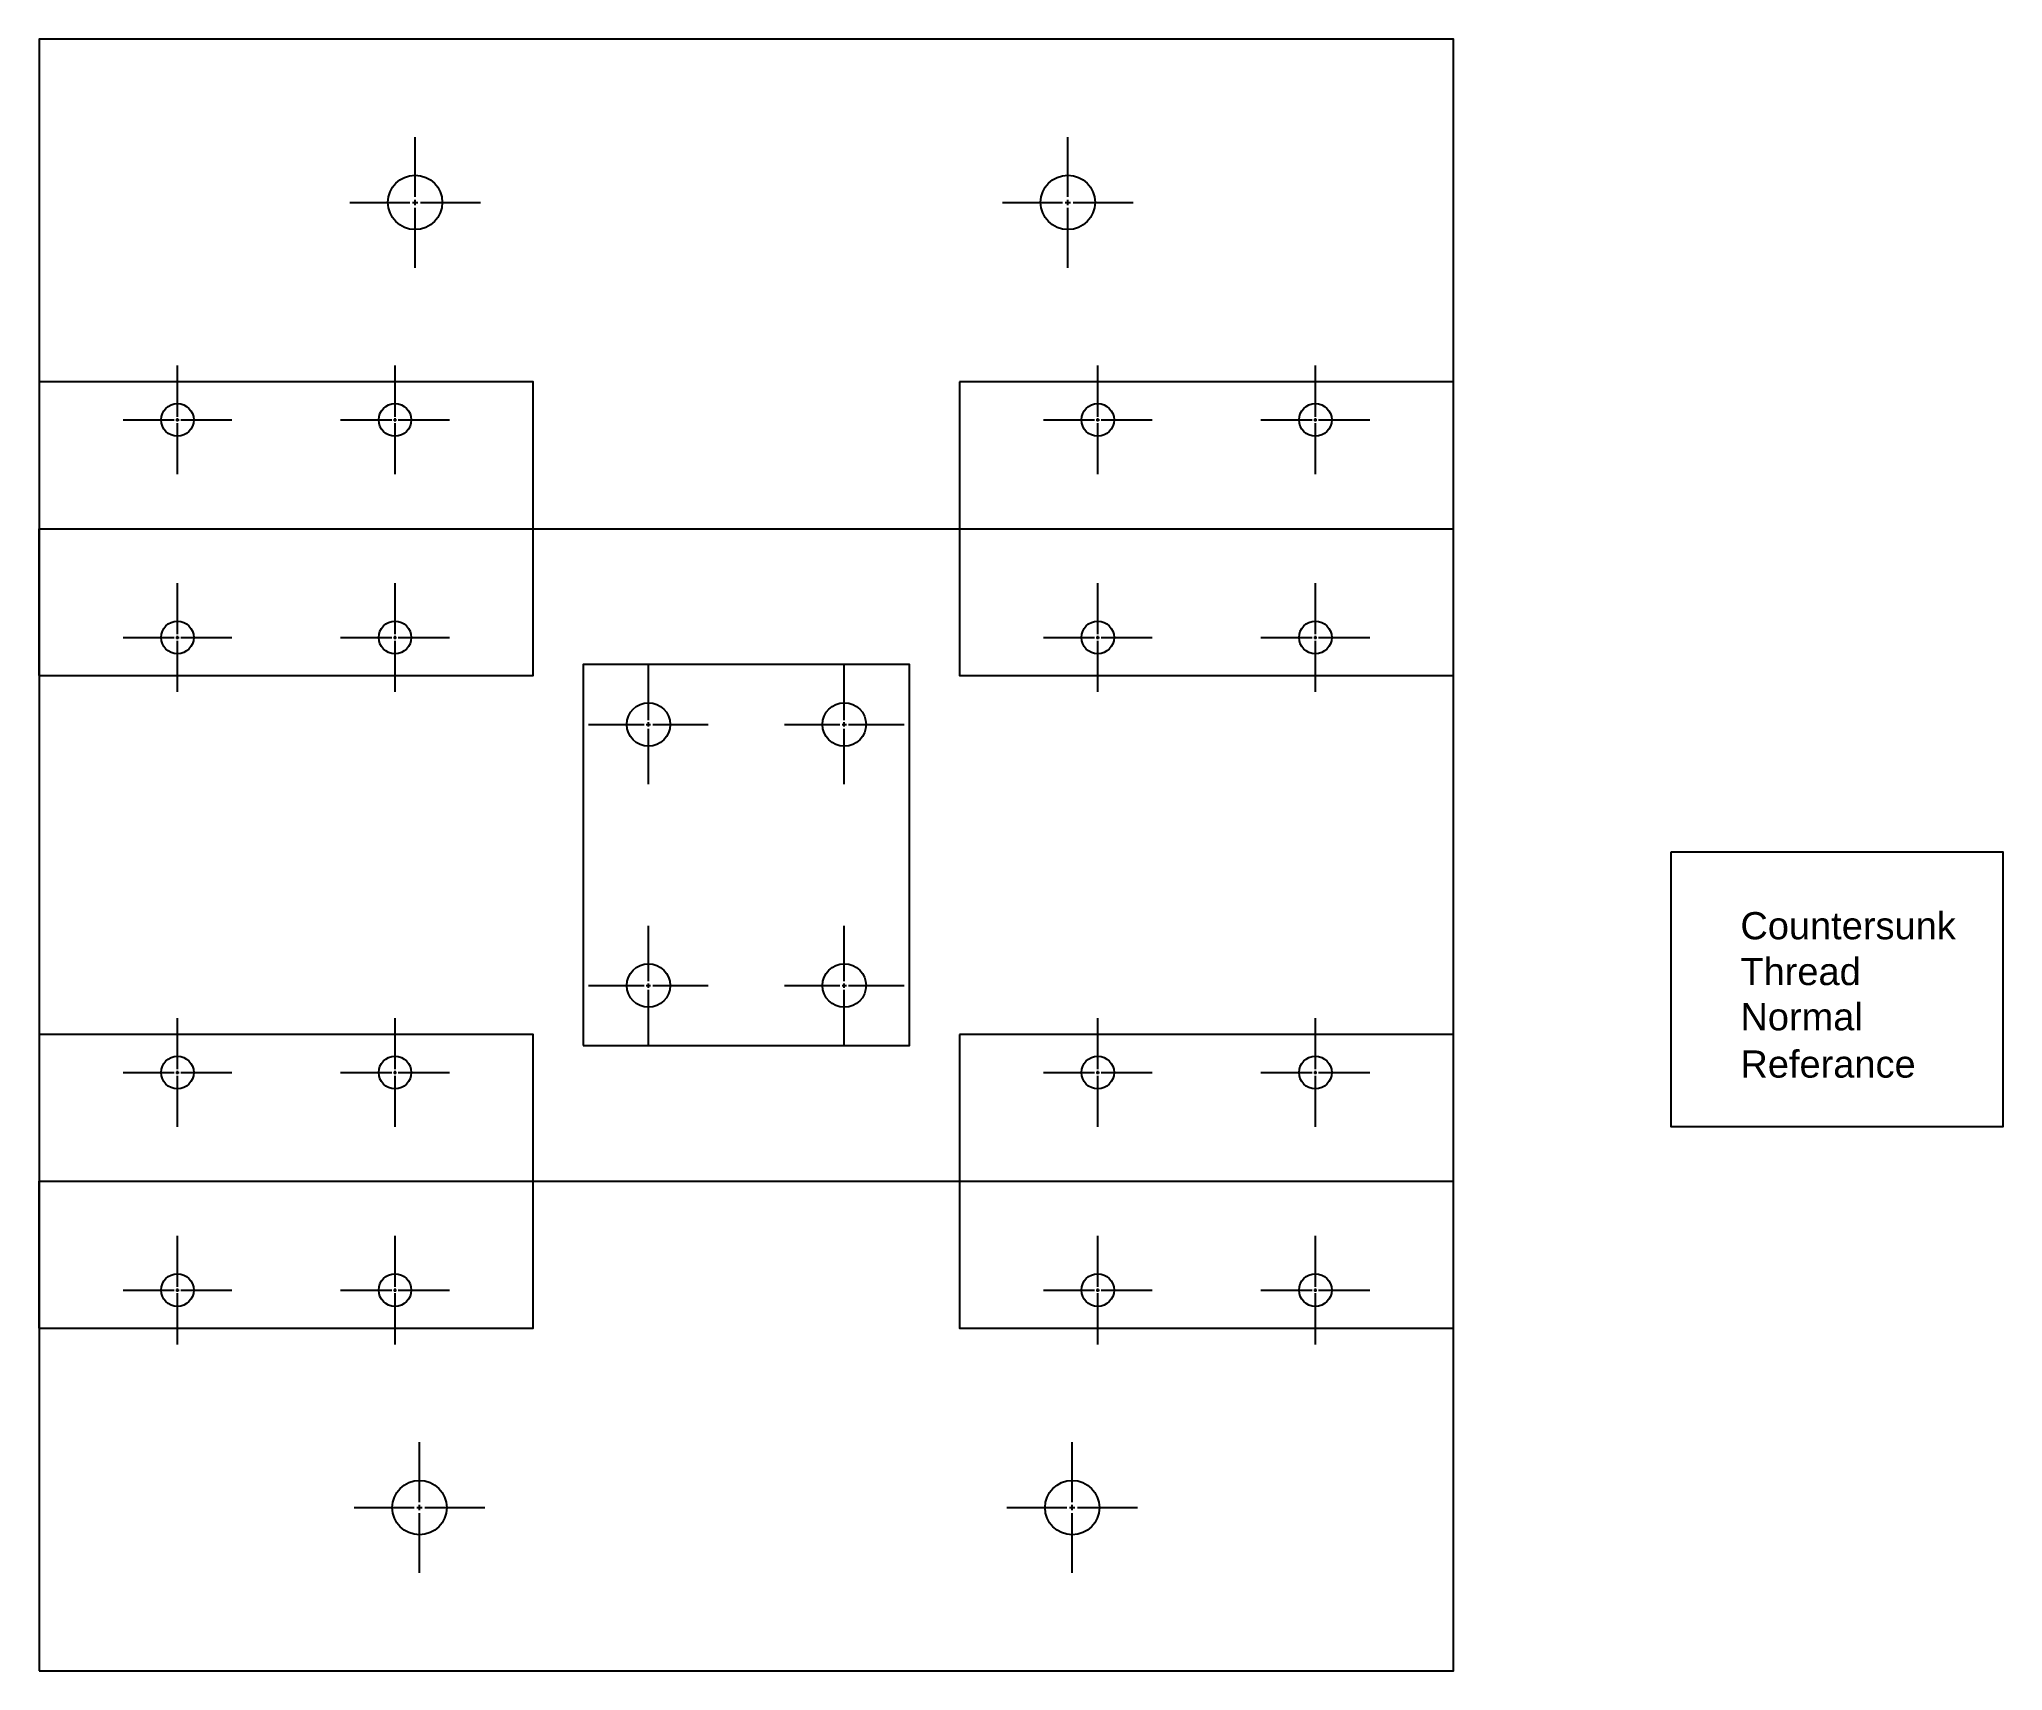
# Model space of a CAD drawing. Header units: millimetres. Extents: x 0 to 180, y 0 to 150.
import ezdxf

# ---------------------------------------------------------------- set-up
doc = ezdxf.new("R2010")
doc.units = ezdxf.units.MM
doc.linetypes.add('CENTER2', pattern=[28.575, 19.05, -3.175, 3.175, -3.175])
doc.styles.get("Standard").update_dxf_attribs({"font": 'arial.ttf'})

# ---------------------------------------------------------------- blocks, each defined once
blk = doc.blocks.new('*U2')
at = {"color": 0, "linetype": 'CENTER2', "transparency": 16777216}
for p, q in [((0, 0.3), (0, 5)), ((-5, 0), (-0.3, 0)), ((0.3, 0), (5, 0)), ((0, -5), (0, -0.3))]:
    blk.add_line(p, q, dxfattribs=at)
at = {"color": 0, "linetype": 'Continuous', "transparency": 16777216}
for p, q in [((-0.15, 0), (0.15, 0)), ((0, -0.15), (0, 0.15))]:
    blk.add_line(p, q, dxfattribs=at)
blk = doc.blocks.new('*U3')
at = {"color": 0, "linetype": 'CENTER2', "transparency": 16777216}
for p, q in [((0, 0.3), (0, 5)), ((-5, 0), (-0.3, 0)), ((0.3, 0), (5, 0)), ((0, -5), (0, -0.3))]:
    blk.add_line(p, q, dxfattribs=at)
at = {"color": 0, "linetype": 'Continuous', "transparency": 16777216}
for p, q in [((-0.15, 0), (0.15, 0)), ((0, -0.15), (0, 0.15))]:
    blk.add_line(p, q, dxfattribs=at)
blk = doc.blocks.new('*U4')
at = {"color": 0, "linetype": 'CENTER2', "transparency": 16777216}
for p, q in [((0, 0.5), (0, 6)), ((-6, 0), (-0.5, 0)), ((0.5, 0), (6, 0)), ((0, -6), (0, -0.5))]:
    blk.add_line(p, q, dxfattribs=at)
at = {"color": 0, "linetype": 'Continuous', "transparency": 16777216}
for p, q in [((-0.25, 0), (0.25, 0)), ((0, -0.25), (0, 0.25))]:
    blk.add_line(p, q, dxfattribs=at)
blk = doc.blocks.new('*U5')
at = {"color": 0, "linetype": 'CENTER2', "transparency": 16777216}
for p, q in [((0, 0.3), (0, 5)), ((-5, 0), (-0.3, 0)), ((0.3, 0), (5, 0)), ((0, -5), (0, -0.3))]:
    blk.add_line(p, q, dxfattribs=at)
at = {"color": 0, "linetype": 'Continuous', "transparency": 16777216}
for p, q in [((-0.15, 0), (0.15, 0)), ((0, -0.15), (0, 0.15))]:
    blk.add_line(p, q, dxfattribs=at)
blk = doc.blocks.new('*U6')
at = {"color": 0, "linetype": 'CENTER2', "transparency": 16777216}
for p, q in [((0, 0.3), (0, 5)), ((-5, 0), (-0.3, 0)), ((0.3, 0), (5, 0)), ((0, -5), (0, -0.3))]:
    blk.add_line(p, q, dxfattribs=at)
at = {"color": 0, "linetype": 'Continuous', "transparency": 16777216}
for p, q in [((-0.15, 0), (0.15, 0)), ((0, -0.15), (0, 0.15))]:
    blk.add_line(p, q, dxfattribs=at)
blk = doc.blocks.new('*U7')
at = {"color": 0, "linetype": 'CENTER2', "transparency": 16777216}
for p, q in [((0, 0.4), (0, 5.5)), ((-5.5, 0), (-0.4, 0)), ((0.4, 0), (5.5, 0)), ((0, -5.5), (0, -0.4))]:
    blk.add_line(p, q, dxfattribs=at)
at = {"color": 0, "linetype": 'Continuous', "transparency": 16777216}
for p, q in [((-0.2, 0), (0.2, 0)), ((0, -0.2), (0, 0.2))]:
    blk.add_line(p, q, dxfattribs=at)
blk = doc.blocks.new('*U8')
at = {"color": 0, "linetype": 'CENTER2', "transparency": 16777216}
for p, q in [((0, 0.5), (0, 6)), ((-6, 0), (-0.5, 0)), ((0.5, 0), (6, 0)), ((0, -6), (0, -0.5))]:
    blk.add_line(p, q, dxfattribs=at)
at = {"color": 0, "linetype": 'Continuous', "transparency": 16777216}
for p, q in [((-0.25, 0), (0.25, 0)), ((0, -0.25), (0, 0.25))]:
    blk.add_line(p, q, dxfattribs=at)
blk = doc.blocks.new('*U9')
at = {"color": 0, "linetype": 'CENTER2', "transparency": 16777216}
for p, q in [((0, 0.4), (0, 5.5)), ((-5.5, 0), (-0.4, 0)), ((0.4, 0), (5.5, 0)), ((0, -5.5), (0, -0.4))]:
    blk.add_line(p, q, dxfattribs=at)
at = {"color": 0, "linetype": 'Continuous', "transparency": 16777216}
for p, q in [((-0.2, 0), (0.2, 0)), ((0, -0.2), (0, 0.2))]:
    blk.add_line(p, q, dxfattribs=at)
blk = doc.blocks.new('*U10')
at = {"color": 0, "linetype": 'CENTER2', "transparency": 16777216}
for p, q in [((0, 0.4), (0, 5.5)), ((-5.5, 0), (-0.4, 0)), ((0.4, 0), (5.5, 0)), ((0, -5.5), (0, -0.4))]:
    blk.add_line(p, q, dxfattribs=at)
at = {"color": 0, "linetype": 'Continuous', "transparency": 16777216}
for p, q in [((-0.2, 0), (0.2, 0)), ((0, -0.2), (0, 0.2))]:
    blk.add_line(p, q, dxfattribs=at)
blk = doc.blocks.new('*U11')
at = {"color": 0, "linetype": 'CENTER2', "transparency": 16777216}
for p, q in [((0, 0.4), (0, 5.5)), ((-5.5, 0), (-0.4, 0)), ((0.4, 0), (5.5, 0)), ((0, -5.5), (0, -0.4))]:
    blk.add_line(p, q, dxfattribs=at)
at = {"color": 0, "linetype": 'Continuous', "transparency": 16777216}
for p, q in [((-0.2, 0), (0.2, 0)), ((0, -0.2), (0, 0.2))]:
    blk.add_line(p, q, dxfattribs=at)
blk = doc.blocks.new('*U12')
at = {"color": 0, "linetype": 'CENTER2', "transparency": 16777216}
for p, q in [((0, 0.3), (0, 5)), ((-5, 0), (-0.3, 0)), ((0.3, 0), (5, 0)), ((0, -5), (0, -0.3))]:
    blk.add_line(p, q, dxfattribs=at)
at = {"color": 0, "linetype": 'Continuous', "transparency": 16777216}
for p, q in [((-0.15, 0), (0.15, 0)), ((0, -0.15), (0, 0.15))]:
    blk.add_line(p, q, dxfattribs=at)
blk = doc.blocks.new('*U13')
at = {"color": 0, "linetype": 'CENTER2', "transparency": 16777216}
for p, q in [((0, 0.3), (0, 5)), ((-5, 0), (-0.3, 0)), ((0.3, 0), (5, 0)), ((0, -5), (0, -0.3))]:
    blk.add_line(p, q, dxfattribs=at)
at = {"color": 0, "linetype": 'Continuous', "transparency": 16777216}
for p, q in [((-0.15, 0), (0.15, 0)), ((0, -0.15), (0, 0.15))]:
    blk.add_line(p, q, dxfattribs=at)
blk = doc.blocks.new('*U14')
at = {"color": 0, "linetype": 'CENTER2', "transparency": 16777216}
for p, q in [((0, 0.3), (0, 5)), ((-5, 0), (-0.3, 0)), ((0.3, 0), (5, 0)), ((0, -5), (0, -0.3))]:
    blk.add_line(p, q, dxfattribs=at)
at = {"color": 0, "linetype": 'Continuous', "transparency": 16777216}
for p, q in [((-0.15, 0), (0.15, 0)), ((0, -0.15), (0, 0.15))]:
    blk.add_line(p, q, dxfattribs=at)
blk = doc.blocks.new('*U15')
at = {"color": 0, "linetype": 'CENTER2', "transparency": 16777216}
for p, q in [((0, 0.3), (0, 5)), ((-5, 0), (-0.3, 0)), ((0.3, 0), (5, 0)), ((0, -5), (0, -0.3))]:
    blk.add_line(p, q, dxfattribs=at)
at = {"color": 0, "linetype": 'Continuous', "transparency": 16777216}
for p, q in [((-0.15, 0), (0.15, 0)), ((0, -0.15), (0, 0.15))]:
    blk.add_line(p, q, dxfattribs=at)
blk = doc.blocks.new('*U16')
at = {"color": 0, "linetype": 'CENTER2', "transparency": 16777216}
for p, q in [((0, 0.5), (0, 6)), ((-6, 0), (-0.5, 0)), ((0.5, 0), (6, 0)), ((0, -6), (0, -0.5))]:
    blk.add_line(p, q, dxfattribs=at)
at = {"color": 0, "linetype": 'Continuous', "transparency": 16777216}
for p, q in [((-0.25, 0), (0.25, 0)), ((0, -0.25), (0, 0.25))]:
    blk.add_line(p, q, dxfattribs=at)
blk = doc.blocks.new('*U17')
at = {"color": 0, "linetype": 'CENTER2', "transparency": 16777216}
for p, q in [((0, 0.5), (0, 6)), ((-6, 0), (-0.5, 0)), ((0.5, 0), (6, 0)), ((0, -6), (0, -0.5))]:
    blk.add_line(p, q, dxfattribs=at)
at = {"color": 0, "linetype": 'Continuous', "transparency": 16777216}
for p, q in [((-0.25, 0), (0.25, 0)), ((0, -0.25), (0, 0.25))]:
    blk.add_line(p, q, dxfattribs=at)
blk = doc.blocks.new('*U18')
at = {"color": 0, "linetype": 'CENTER2', "transparency": 16777216}
for p, q in [((0, 0.3), (0, 5)), ((-5, 0), (-0.3, 0)), ((0.3, 0), (5, 0)), ((0, -5), (0, -0.3))]:
    blk.add_line(p, q, dxfattribs=at)
at = {"color": 0, "linetype": 'Continuous', "transparency": 16777216}
for p, q in [((-0.15, 0), (0.15, 0)), ((0, -0.15), (0, 0.15))]:
    blk.add_line(p, q, dxfattribs=at)
blk = doc.blocks.new('*U19')
at = {"color": 0, "linetype": 'CENTER2', "transparency": 16777216}
for p, q in [((0, 0.3), (0, 5)), ((-5, 0), (-0.3, 0)), ((0.3, 0), (5, 0)), ((0, -5), (0, -0.3))]:
    blk.add_line(p, q, dxfattribs=at)
at = {"color": 0, "linetype": 'Continuous', "transparency": 16777216}
for p, q in [((-0.15, 0), (0.15, 0)), ((0, -0.15), (0, 0.15))]:
    blk.add_line(p, q, dxfattribs=at)
blk = doc.blocks.new('*U20')
at = {"color": 0, "linetype": 'CENTER2', "transparency": 16777216}
for p, q in [((0, 0.3), (0, 5)), ((-5, 0), (-0.3, 0)), ((0.3, 0), (5, 0)), ((0, -5), (0, -0.3))]:
    blk.add_line(p, q, dxfattribs=at)
at = {"color": 0, "linetype": 'Continuous', "transparency": 16777216}
for p, q in [((-0.15, 0), (0.15, 0)), ((0, -0.15), (0, 0.15))]:
    blk.add_line(p, q, dxfattribs=at)
blk = doc.blocks.new('*U21')
at = {"color": 0, "linetype": 'CENTER2', "transparency": 16777216}
for p, q in [((0, 0.3), (0, 5)), ((-5, 0), (-0.3, 0)), ((0.3, 0), (5, 0)), ((0, -5), (0, -0.3))]:
    blk.add_line(p, q, dxfattribs=at)
at = {"color": 0, "linetype": 'Continuous', "transparency": 16777216}
for p, q in [((-0.15, 0), (0.15, 0)), ((0, -0.15), (0, 0.15))]:
    blk.add_line(p, q, dxfattribs=at)
blk = doc.blocks.new('*U22')
at = {"color": 0, "linetype": 'CENTER2', "transparency": 16777216}
for p, q in [((0, 0.3), (0, 5)), ((-5, 0), (-0.3, 0)), ((0.3, 0), (5, 0)), ((0, -5), (0, -0.3))]:
    blk.add_line(p, q, dxfattribs=at)
at = {"color": 0, "linetype": 'Continuous', "transparency": 16777216}
for p, q in [((-0.15, 0), (0.15, 0)), ((0, -0.15), (0, 0.15))]:
    blk.add_line(p, q, dxfattribs=at)
blk = doc.blocks.new('*U23')
at = {"color": 0, "linetype": 'CENTER2', "transparency": 16777216}
for p, q in [((0, 0.3), (0, 5)), ((-5, 0), (-0.3, 0)), ((0.3, 0), (5, 0)), ((0, -5), (0, -0.3))]:
    blk.add_line(p, q, dxfattribs=at)
at = {"color": 0, "linetype": 'Continuous', "transparency": 16777216}
for p, q in [((-0.15, 0), (0.15, 0)), ((0, -0.15), (0, 0.15))]:
    blk.add_line(p, q, dxfattribs=at)
blk = doc.blocks.new('*U24')
at = {"color": 0, "linetype": 'CENTER2', "transparency": 16777216}
for p, q in [((0, 0.3), (0, 5)), ((-5, 0), (-0.3, 0)), ((0.3, 0), (5, 0)), ((0, -5), (0, -0.3))]:
    blk.add_line(p, q, dxfattribs=at)
at = {"color": 0, "linetype": 'Continuous', "transparency": 16777216}
for p, q in [((-0.15, 0), (0.15, 0)), ((0, -0.15), (0, 0.15))]:
    blk.add_line(p, q, dxfattribs=at)
blk = doc.blocks.new('*U25')
at = {"color": 0, "linetype": 'CENTER2', "transparency": 16777216}
for p, q in [((0, 0.3), (0, 5)), ((-5, 0), (-0.3, 0)), ((0.3, 0), (5, 0)), ((0, -5), (0, -0.3))]:
    blk.add_line(p, q, dxfattribs=at)
at = {"color": 0, "linetype": 'Continuous', "transparency": 16777216}
for p, q in [((-0.15, 0), (0.15, 0)), ((0, -0.15), (0, 0.15))]:
    blk.add_line(p, q, dxfattribs=at)

msp = doc.modelspace()

# ---------------------------------------------------------------- linework, layer by layer
at = {"color": 114, "true_color": 0x139b48}
for p, q in [((0, 105), (130, 105)), ((0, 45), (130, 45))]:
    msp.add_line(p, q, dxfattribs=at)
for p, q in [((0, 91.5), (0, 105)), ((0, 91.5), (0, 105)), ((0, 31.5), (0, 45)), ((0, 31.5), (0, 45)), ((35, 0), (55, 0)), ((55, 0), (75, 0))]:
    msp.add_line(p, q)
for points in [[(0, 0), (130, 0), (130, 150), (0, 150)], [(150, 75.28), (180.49, 75.28), (180.49, 50), (150, 50)]]:
    msp.add_lwpolyline(points, close=True)
for points in [[(0, 118.5), (0, 91.5), (45.4, 91.5), (45.4, 118.5)], [(84.6, 118.5), (84.6, 91.5), (130, 91.5), (130, 118.5)], [(50, 57.5), (80, 57.5), (80, 92.5), (50, 92.5)], [(0, 58.5), (0, 31.5), (45.4, 31.5), (45.4, 58.5)], [(84.6, 58.5), (84.6, 31.5), (130, 31.5), (130, 58.5)]]:
    msp.add_lwpolyline(points, close=True, dxfattribs=at)
for centre in [(34.55, 135), (94.55, 135), (34.95, 15), (94.95, 15)]:
    msp.add_circle(centre, 2.5)
at = {"color": 7}
for centre in [(12.7, 115), (117.3, 115), (12.7, 95), (117.3, 95), (12.7, 55), (117.3, 55), (12.7, 35), (117.3, 35)]:
    msp.add_circle(centre, 1.5, dxfattribs=at)
at = {"color": 1}
for centre, radius in [((32.7, 115), 1.5), ((97.3, 115), 1.5), ((32.7, 95), 1.5), ((97.3, 95), 1.5), ((56, 87), 2), ((74, 87), 2), ((56, 63), 2), ((74, 63), 2), ((32.7, 55), 1.5), ((97.3, 55), 1.5), ((32.7, 35), 1.5), ((97.3, 35), 1.5)]:
    msp.add_circle(centre, radius, dxfattribs=at)

# ---------------------------------------------------------------- block references
at = {"linetype": 'CENTER2'}
for name, p in [('*U4', (34.55, 135)), ('*U8', (94.55, 135)), ('*U3', (12.7, 115)), ('*U24', (117.3, 115)), ('*U6', (12.7, 95)), ('*U25', (117.3, 95)), ('*U13', (12.7, 55)), ('*U20', (117.3, 55)), ('*U14', (12.7, 35)), ('*U19', (117.3, 35)), ('*U16', (34.95, 15)), ('*U17', (94.95, 15))]:
    msp.add_blockref(name, p, dxfattribs=at)
at = {"color": 1, "linetype": 'CENTER2'}
for name, p in [('*U2', (32.7, 115)), ('*U23', (97.3, 115)), ('*U5', (32.7, 95)), ('*U22', (97.3, 95)), ('*U7', (56, 87)), ('*U9', (74, 87)), ('*U11', (56, 63)), ('*U10', (74, 63)), ('*U12', (32.7, 55)), ('*U21', (97.3, 55)), ('*U15', (32.7, 35)), ('*U18', (97.3, 35))]:
    msp.add_blockref(name, p, dxfattribs=at)

# ---------------------------------------------------------------- texts
at = {"color": 1, "insert": (156.37, 69.75), "char_height": 2.5, "attachment_point": 1}
msp.add_mtext_dynamic_manual_height_columns('Countersunk', width=37.5204, gutter_width=12.5, heights=[0], dxfattribs=at)
at = {"color": 61, "true_color": 0xe5e878, "insert": (156.37, 65.54), "char_height": 2.5, "attachment_point": 1}
msp.add_mtext_dynamic_manual_height_columns('Thread', width=30.3178, gutter_width=12.5, heights=[0], dxfattribs=at)
at = {"insert": (156.37, 61.38), "char_height": 2.5, "attachment_point": 1}
msp.add_mtext_dynamic_manual_height_columns('Normal', width=23.7839, gutter_width=12.5, heights=[0], dxfattribs=at)
at = {"color": 114, "true_color": 0x139b48, "insert": (156.37, 57.03), "char_height": 2.5, "attachment_point": 1}
msp.add_mtext_dynamic_manual_height_columns('Referance', width=33.6665, gutter_width=12.5, heights=[0], dxfattribs=at)

doc.saveas('drawing.dxf')
